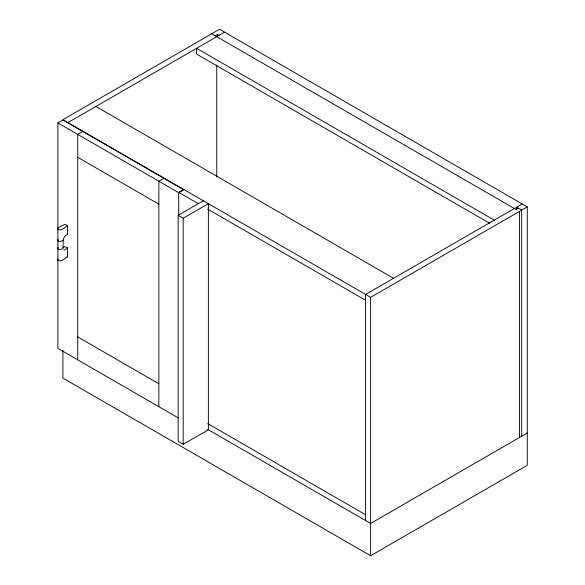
<?xml version="1.0" encoding="UTF-8"?>
<svg xmlns="http://www.w3.org/2000/svg" width="585" height="585" viewBox="0 0 585 585"><rect width="100%" height="100%" fill="white"/><g stroke="black" fill="none" stroke-linecap="round" stroke-linejoin="round"><path stroke-width="0.88" d="M58.105 247.36L57.732 248.698C59.261 250.139 61.725 249.422 63.18 248.245C63.202 243.499 61.966 236.53 67.56 234.322L67.56 225.737L65.008 224.267L58.112 227.821L57.732 229.159C61.198 231.74 64.664 227.17 67.56 225.737M58.134 258.819L57.761 260.149C61.184 262.753 64.803 258.146 67.589 256.735L67.589 248.04L65.037 246.563L62.873 247.63M58.105 239.287L57.732 240.625C59.18 242.11 62.12 241.291 63.048 240.091M67.589 248.04L64.511 250.117L63.831 249.97M57.878 122.923L62.909 120.013L183.756 189.781L178.718 192.692L57.878 122.923L57.878 348.382L178.718 418.151M215.229 35.787L217.466 34.5L219.002 35.385M67.948 122.601L224.596 32.16M82.77 131.479L77.739 134.389L77.739 359.848M163.895 178.315L158.857 181.226L158.857 406.685M178.718 215.163L178.718 192.37L183.756 189.46M178.162 215.302L183.193 218.205L208.37 203.675L208.37 429.778L183.193 444.315L178.162 441.404L178.162 215.302L203.339 200.765M522.229 203.997L365.581 294.438L365.581 520.54M518.178 208.114L515.941 209.408L211.726 33.769M527.268 206.9L219.558 29.25L62.909 119.691L370.619 297.341L527.268 206.9L527.268 465.309L370.619 555.75L62.909 378.1L62.909 350.283M527.268 433.01L370.619 523.451L207.668 429.368M494.259 220.143L196.626 48.306L196.626 54.12L489.506 223.214M95.918 106.448L393.551 278.284M178.718 192.37L198.3 203.675M207.733 209.116L365.581 300.251M77.739 157.321L158.857 204.158M67.121 234.066L67.56 234.322M67.151 256.479L67.589 256.735M77.739 336.916L158.857 383.753M207.733 423.591L365.581 514.727M521.674 436.234L521.674 210.132L516.635 207.222L516.635 209.964M519.436 211.426L519.436 437.529M370.619 297.341L370.619 555.75M217.466 34.5L217.466 36.321M216.764 64.942L216.764 177.087M183.193 218.205L183.193 444.315"/></g></svg>
